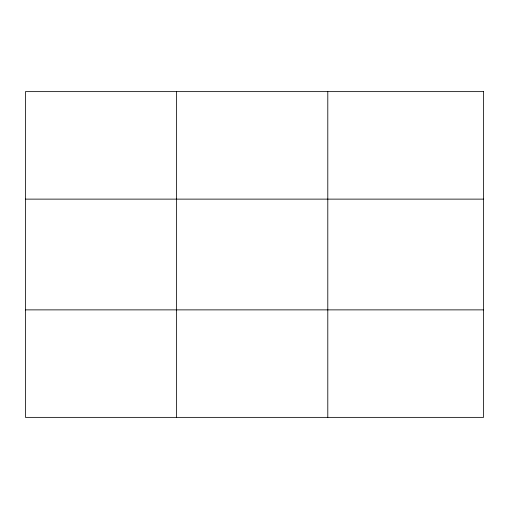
<?xml version="1.0" encoding="UTF-8"?>
<svg xmlns="http://www.w3.org/2000/svg" width="509" height="509" viewBox="0 0 509 509"><rect width="100%" height="100%" fill="white"/><g stroke="black" fill="none" stroke-linecap="round" stroke-linejoin="round"><path stroke-width="0.76" d="M176.623 91.633L176.623 417.367M327.796 91.633L327.796 417.367M25.45 199.127L483.55 199.127M25.45 309.873L483.55 309.873M483.55 91.633L483.55 417.367L25.45 417.367L25.45 91.633L483.55 91.633"/></g></svg>
